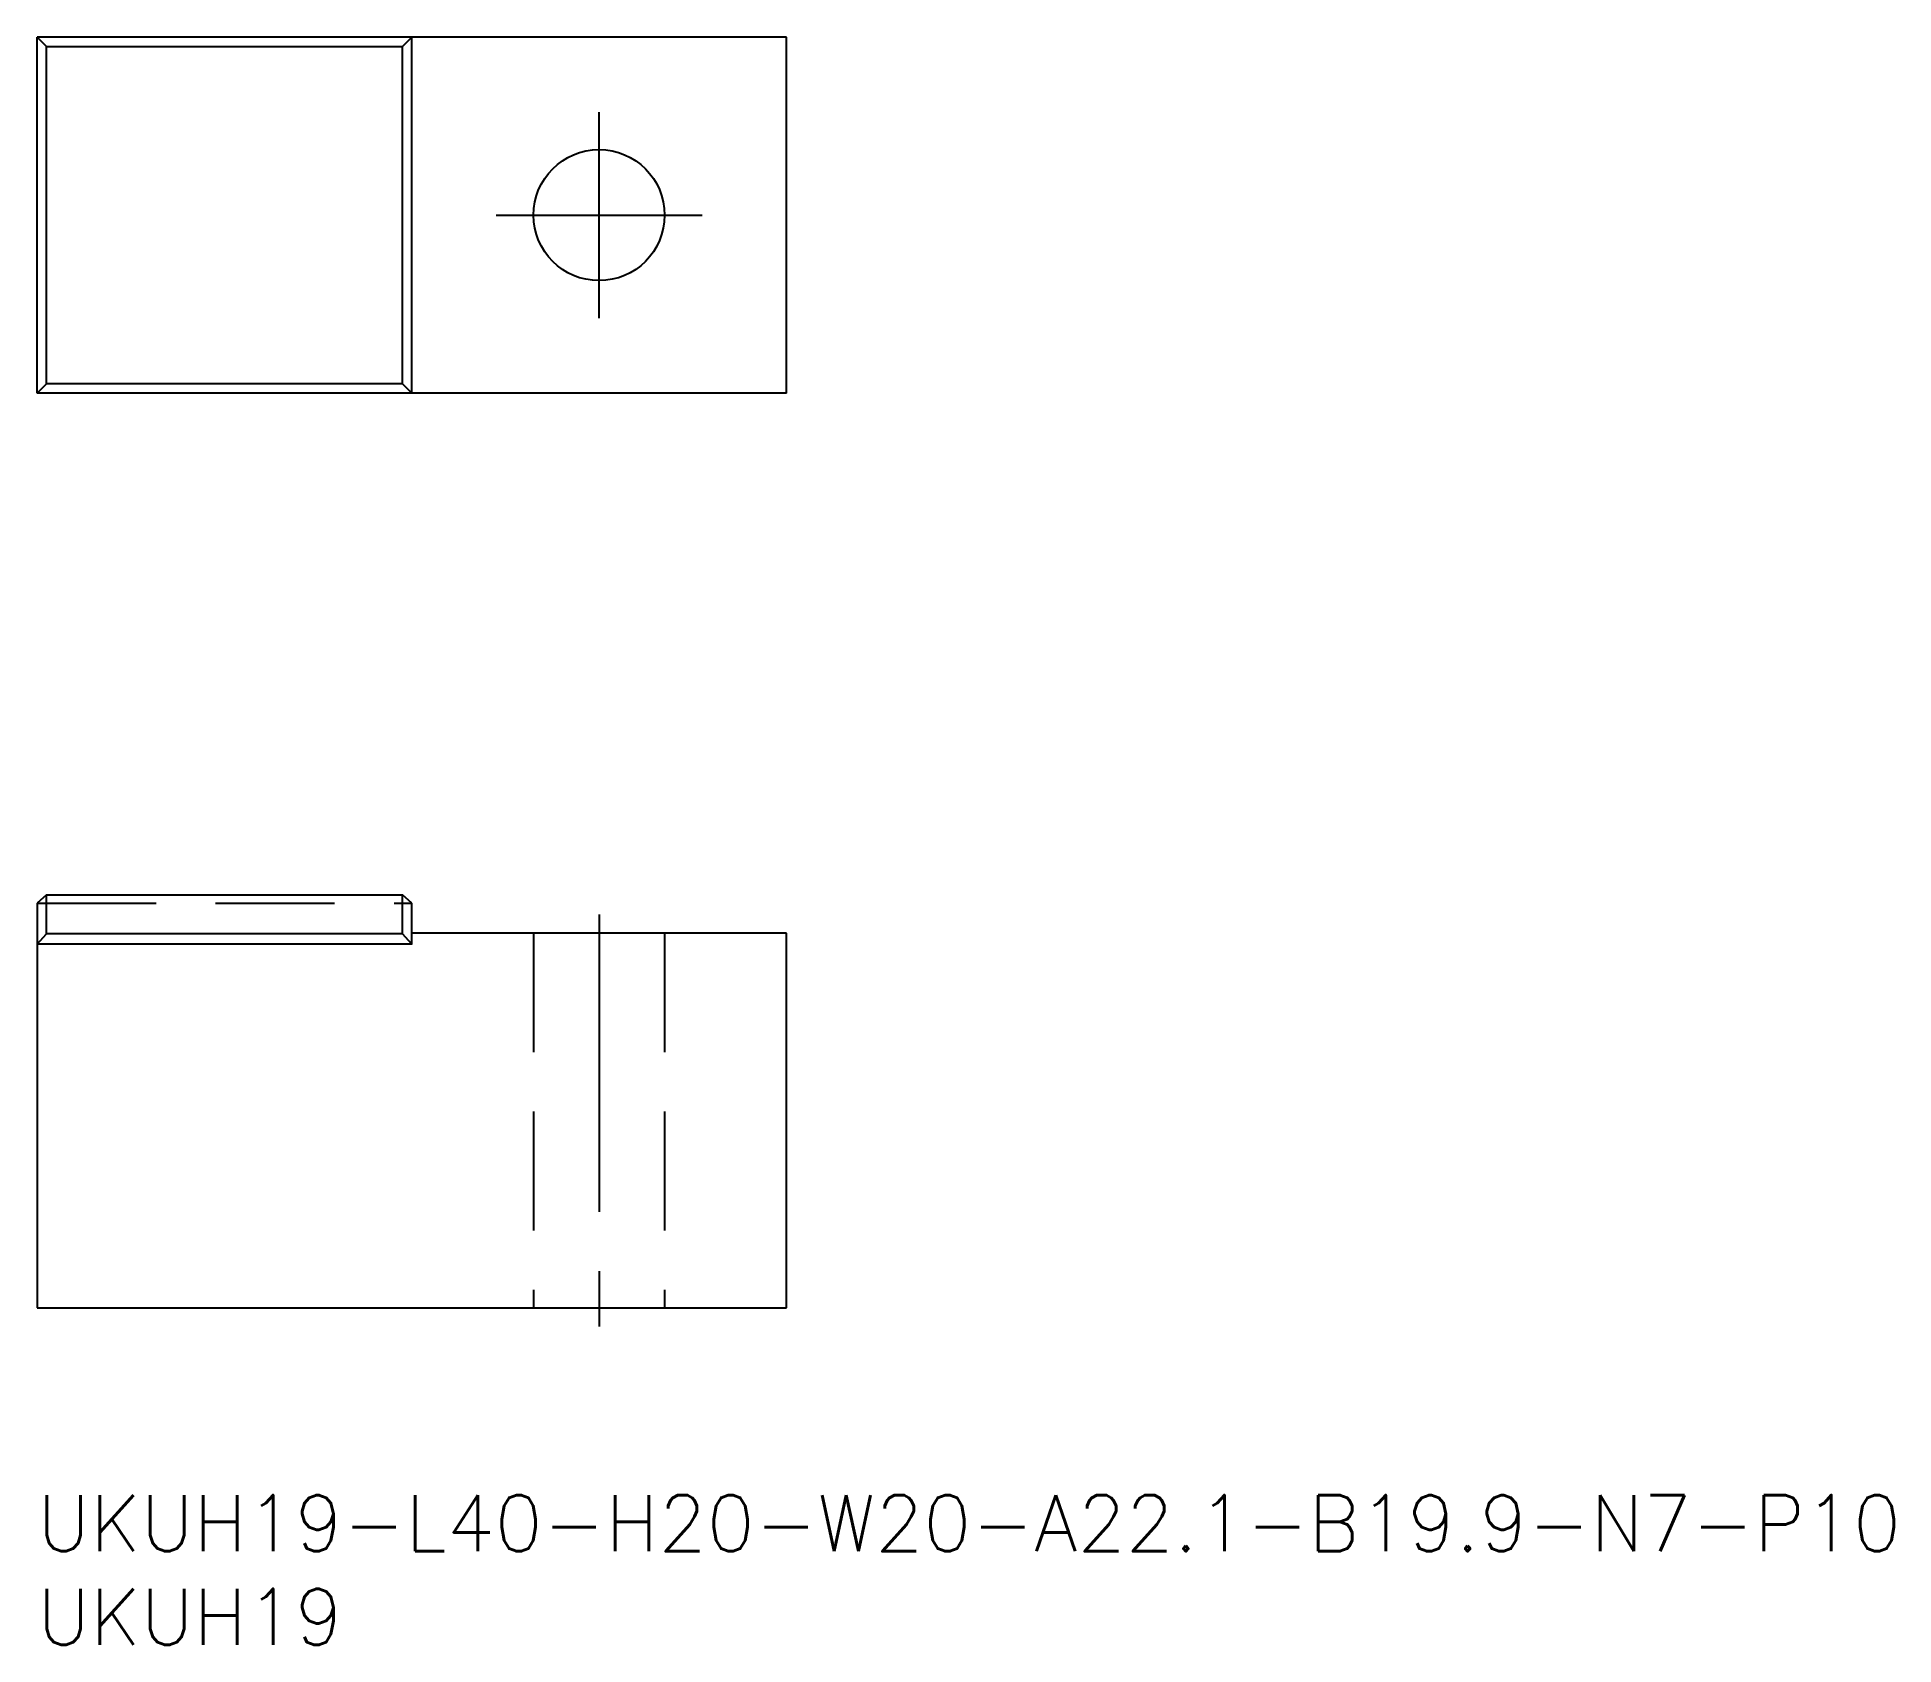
# Model space of a CAD drawing. Extents: x 0 to 99.1, y -8 to 77.8.
import ezdxf

# ---------------------------------------------------------------- set-up
doc = ezdxf.new("R2010")
doc.units = 0
doc.header["$LTSCALE"] = 0.5
doc.linetypes.add('CENTER', pattern=[50.8, 31.75, -6.35, 6.35, -6.35])
doc.linetypes.add('DASHED', pattern=[19.05, 12.7, -6.35])
for name, color, linetype in [('MSM_CENTER', 1, 'CENTER'), ('MSM_CONTINUOUS', 7, 'CONTINUOUS'), ('MSM_DASHED', 4, 'DASHED'), ('MSM_PART_NUMBER', 7, 'CONTINUOUS')]:
    doc.layers.add(name, color=color, linetype=linetype)
doc.styles.get("Standard").update_dxf_attribs({"font": 'txt.shx', "height": 3, "bigfont": 'bigfont.shx'})

msp = doc.modelspace()

# ---------------------------------------------------------------- linework, layer by layer
at = {"layer": 'MSM_CENTER'}
for p, q in [((30, 62.831), (30, 73.831)), ((24.5, 68.331), (35.5, 68.331)), ((30, 31), (30, 9))]:
    msp.add_line(p, q, dxfattribs=at)
at = {"layer": 'MSM_CONTINUOUS'}
for p, q in [((40, 77.831), (0, 77.831)), ((0, 58.831), (0, 77.831)), ((0.5, 77.334), (0.003, 77.831)), ((0.5, 77.334), (19.5, 77.334)), ((0.5, 59.327), (0.5, 77.334)), ((19.997, 77.831), (19.5, 77.334)), ((19.5, 59.327), (19.5, 77.334)), ((20, 58.831), (20, 77.831)), ((20, 58.831), (20, 77.831)), ((20, 58.831), (20, 77.831)), ((40, 58.831), (40, 77.831)), ((40, 58.831), (0, 58.831)), ((0.003, 58.831), (0.5, 59.327)), ((19.5, 59.327), (0.5, 59.327)), ((19.997, 58.831), (19.5, 59.327)), ((0.5, 32.042), (0.003, 31.6)), ((0.5, 32.042), (19.5, 32.042)), ((0.5, 29.958), (0.5, 32.042)), ((19.997, 31.6), (19.5, 32.042)), ((19.5, 29.958), (19.5, 32.042)), ((0.003, 31.6), (0, 31.597)), ((0, 31.597), (0, 10)), ((20, 31.597), (19.997, 31.6)), ((20, 29.397), (20, 31.597)), ((0.003, 29.4), (0.5, 29.958)), ((19.5, 29.958), (0.5, 29.958)), ((19.997, 29.4), (19.5, 29.958)), ((40, 30), (20, 30)), ((40, 10), (40, 30)), ((0.003, 29.4), (0, 29.397)), ((19.997, 29.4), (0.003, 29.4)), ((20, 29.397), (19.997, 29.4)), ((0, 10), (40, 10))]:
    msp.add_line(p, q, dxfattribs=at)
msp.add_circle((30, 68.331), 3.5, dxfattribs=at)
at = {"layer": 'MSM_DASHED'}
for p, q in [((0.003, 31.6), (19.997, 31.6)), ((26.5, 30), (26.5, 10)), ((33.5, 30), (33.5, 10))]:
    msp.add_line(p, q, dxfattribs=at)

# ---------------------------------------------------------------- texts
at = {"layer": 'MSM_PART_NUMBER'}
for s, p in [('UKUH19-L40-H20-W20-A22.1-B19.9-N7-P10', (0, -3)), ('UKUH19', (0, -8))]:
    msp.add_text(s, height=3, dxfattribs=at).set_placement(p)

doc.saveas('drawing.dxf')
